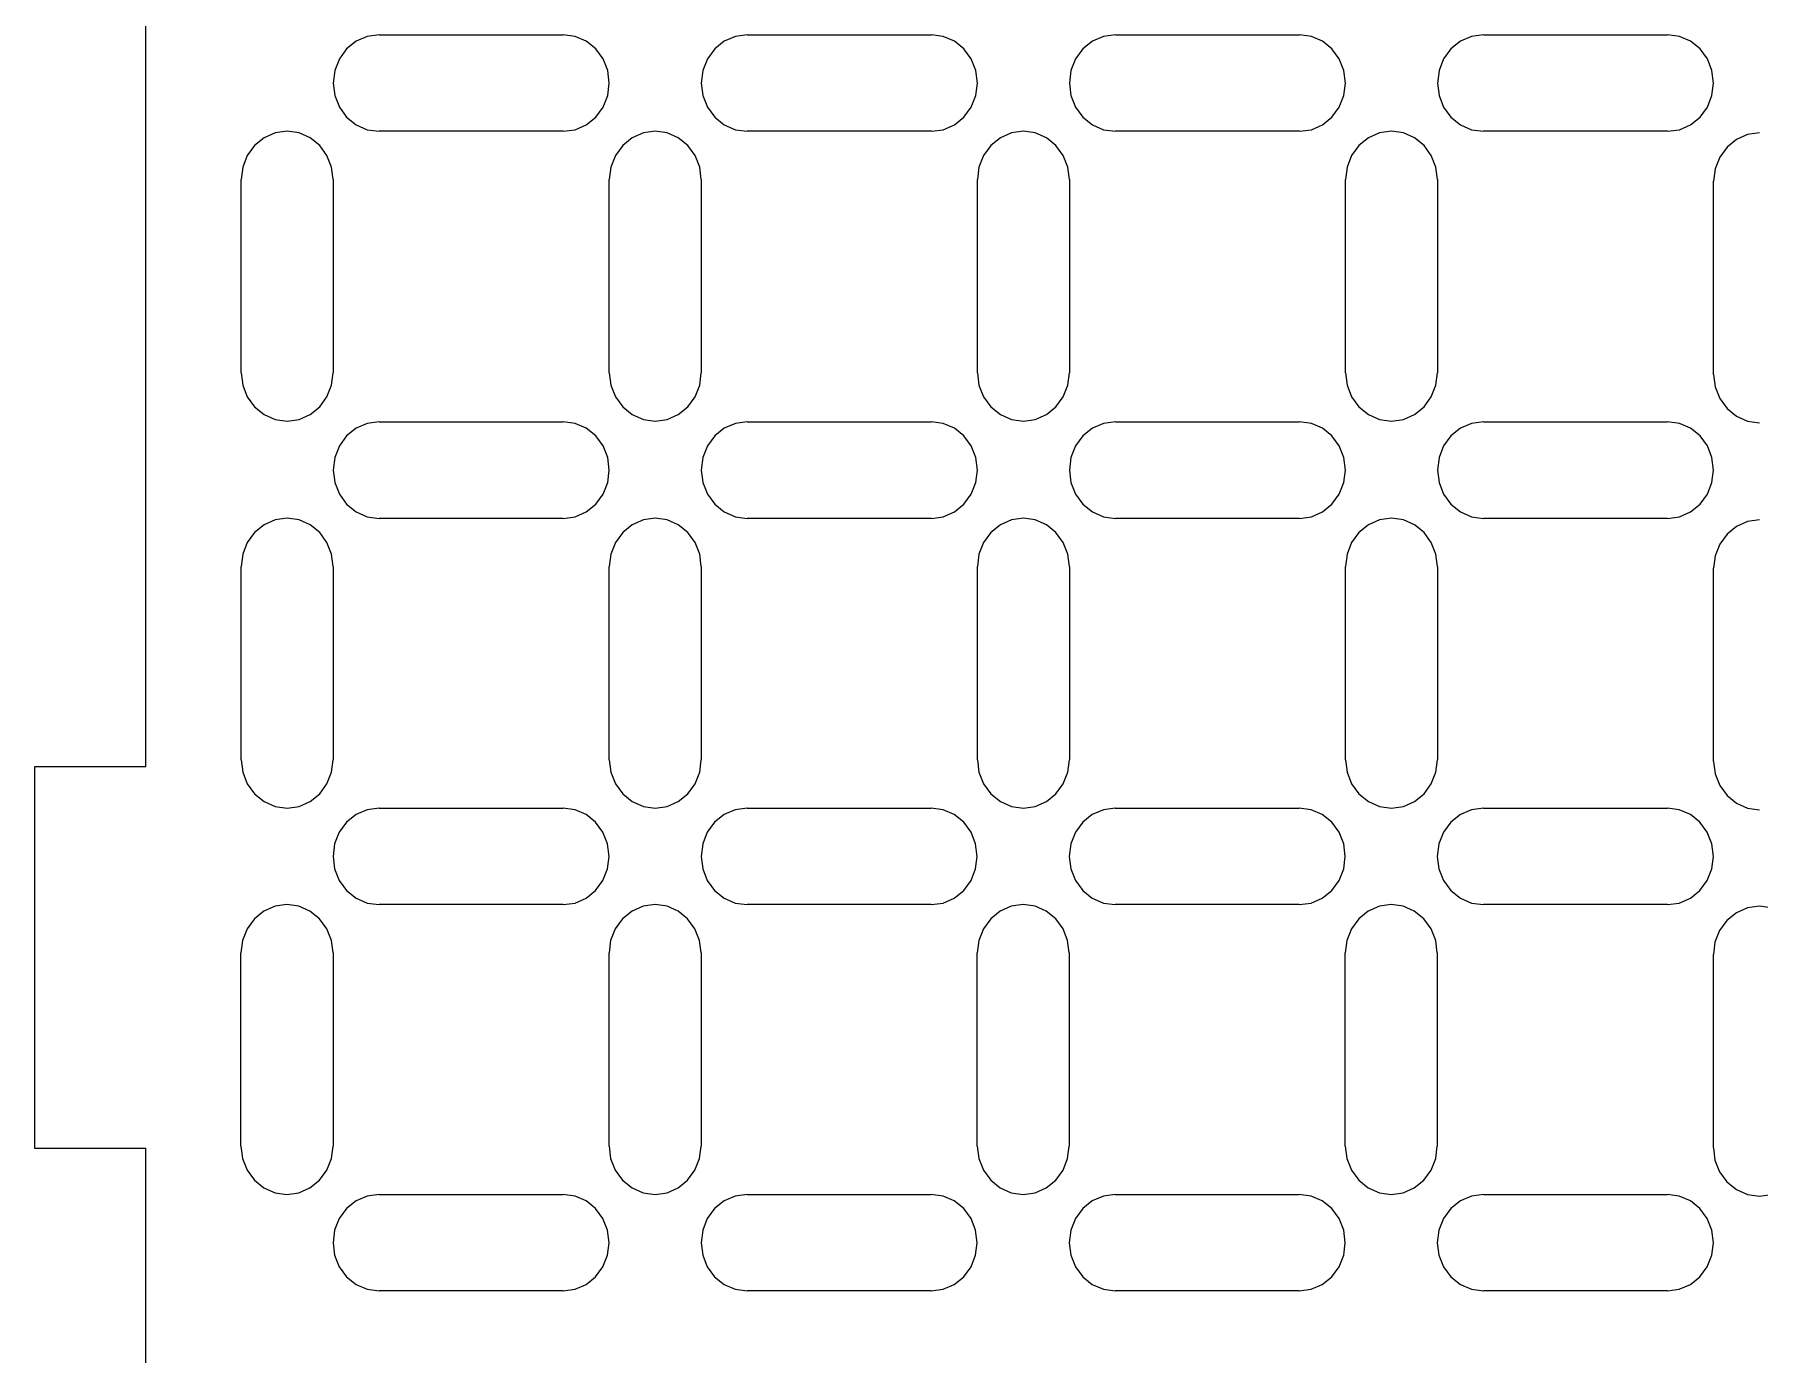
# Model space of a CAD drawing. Extents: x -306 to 306, y -184 to 184.
# Drawn here: x -305.7 to -251.4, y -58.9 to -17.4 of the extents above; entities that cross this region are included whole.
import ezdxf

# ---------------------------------------------------------------- set-up
doc = ezdxf.new("R2010")
doc.units = 0
doc.layers.get('0').update_dxf_attribs({"linetype": 'CONTINUOUS'})

msp = doc.modelspace()

# ---------------------------------------------------------------- linework, layer by layer
for p, q in [((-302.228, -40.439), (-302.228, 22.598)), ((-295.902, -17.839), (-296.132, -18.153)), ((-295.602, -17.597), (-295.902, -17.839)), ((-295.253, -17.445), (-295.602, -17.597)), ((-294.878, -17.393), (-295.253, -17.445)), ((-294.878, -17.393), (-289.084, -17.393)), ((-288.71, -17.445), (-289.084, -17.393)), ((-288.36, -17.597), (-288.71, -17.445)), ((-288.06, -17.839), (-288.36, -17.597)), ((-287.83, -18.153), (-288.06, -17.839)), ((-284.315, -17.839), (-284.545, -18.153)), ((-284.015, -17.597), (-284.315, -17.839)), ((-283.666, -17.445), (-284.015, -17.597)), ((-283.291, -17.393), (-283.666, -17.445)), ((-283.291, -17.393), (-277.497, -17.393)), ((-277.122, -17.445), (-277.497, -17.393)), ((-276.773, -17.597), (-277.122, -17.445)), ((-276.473, -17.839), (-276.773, -17.597)), ((-276.243, -18.153), (-276.473, -17.839)), ((-272.728, -17.839), (-272.958, -18.153)), ((-272.428, -17.597), (-272.728, -17.839)), ((-272.078, -17.445), (-272.428, -17.597)), ((-271.704, -17.393), (-272.078, -17.445)), ((-271.704, -17.393), (-265.91, -17.393)), ((-265.535, -17.445), (-265.91, -17.393)), ((-265.186, -17.597), (-265.535, -17.445)), ((-264.886, -17.839), (-265.186, -17.597)), ((-264.656, -18.153), (-264.886, -17.839)), ((-261.14, -17.839), (-261.371, -18.153)), ((-260.84, -17.597), (-261.14, -17.839)), ((-260.491, -17.445), (-260.84, -17.597)), ((-260.116, -17.393), (-260.491, -17.445)), ((-260.116, -17.393), (-254.323, -17.393)), ((-253.948, -17.445), (-254.323, -17.393)), ((-253.598, -17.597), (-253.948, -17.445)), ((-253.298, -17.839), (-253.598, -17.597)), ((-253.068, -18.153), (-253.298, -17.839)), ((-296.132, -18.153), (-296.277, -18.52)), ((-287.685, -18.52), (-287.83, -18.153)), ((-284.545, -18.153), (-284.69, -18.52)), ((-276.098, -18.52), (-276.243, -18.153)), ((-272.958, -18.153), (-273.103, -18.52)), ((-264.511, -18.52), (-264.656, -18.153)), ((-261.371, -18.153), (-261.515, -18.52)), ((-252.924, -18.52), (-253.068, -18.153)), ((-296.277, -18.52), (-296.327, -18.914)), ((-296.327, -18.914), (-296.277, -19.307)), ((-287.636, -18.914), (-287.685, -18.52)), ((-287.685, -19.307), (-287.636, -18.914)), ((-284.69, -18.52), (-284.739, -18.914)), ((-284.739, -18.914), (-284.69, -19.307)), ((-276.049, -18.914), (-276.098, -18.52)), ((-276.098, -19.307), (-276.049, -18.914)), ((-273.103, -18.52), (-273.152, -18.914)), ((-273.152, -18.914), (-273.103, -19.307)), ((-264.461, -18.914), (-264.511, -18.52)), ((-264.511, -19.307), (-264.461, -18.914)), ((-261.515, -18.52), (-261.565, -18.914)), ((-261.565, -18.914), (-261.515, -19.307)), ((-252.874, -18.914), (-252.924, -18.52)), ((-252.924, -19.307), (-252.874, -18.914)), ((-296.277, -19.307), (-296.132, -19.674)), ((-287.83, -19.674), (-287.685, -19.307)), ((-284.69, -19.307), (-284.545, -19.674)), ((-276.243, -19.674), (-276.098, -19.307)), ((-273.103, -19.307), (-272.958, -19.674)), ((-264.656, -19.674), (-264.511, -19.307)), ((-261.515, -19.307), (-261.371, -19.674)), ((-253.068, -19.674), (-252.924, -19.307)), ((-296.132, -19.674), (-295.902, -19.989)), ((-295.902, -19.989), (-295.602, -20.23)), ((-288.36, -20.23), (-288.06, -19.989)), ((-288.06, -19.989), (-287.83, -19.674)), ((-284.545, -19.674), (-284.315, -19.989)), ((-284.315, -19.989), (-284.015, -20.23)), ((-276.773, -20.23), (-276.473, -19.989)), ((-276.473, -19.989), (-276.243, -19.674)), ((-272.958, -19.674), (-272.728, -19.989)), ((-272.728, -19.989), (-272.428, -20.23)), ((-265.186, -20.23), (-264.886, -19.989)), ((-264.886, -19.989), (-264.656, -19.674)), ((-261.371, -19.674), (-261.14, -19.989)), ((-261.14, -19.989), (-260.84, -20.23)), ((-253.598, -20.23), (-253.298, -19.989)), ((-253.298, -19.989), (-253.068, -19.674)), ((-298.15, -20.485), (-298.499, -20.637)), ((-297.775, -20.433), (-298.15, -20.485)), ((-297.4, -20.485), (-297.775, -20.433)), ((-297.051, -20.637), (-297.4, -20.485)), ((-295.602, -20.23), (-295.253, -20.382)), ((-295.253, -20.382), (-294.878, -20.434)), ((-289.084, -20.434), (-294.878, -20.434)), ((-289.084, -20.434), (-288.71, -20.382)), ((-288.71, -20.382), (-288.36, -20.23)), ((-286.563, -20.485), (-286.912, -20.637)), ((-286.188, -20.433), (-286.563, -20.485)), ((-285.813, -20.485), (-286.188, -20.433)), ((-285.463, -20.637), (-285.813, -20.485)), ((-284.015, -20.23), (-283.666, -20.382)), ((-283.666, -20.382), (-283.291, -20.434)), ((-277.497, -20.434), (-283.291, -20.434)), ((-277.497, -20.434), (-277.122, -20.382)), ((-277.122, -20.382), (-276.773, -20.23)), ((-274.975, -20.485), (-275.325, -20.637)), ((-274.6, -20.433), (-274.975, -20.485)), ((-274.225, -20.485), (-274.6, -20.433)), ((-273.876, -20.637), (-274.225, -20.485)), ((-272.428, -20.23), (-272.078, -20.382)), ((-272.078, -20.382), (-271.704, -20.434)), ((-265.91, -20.434), (-271.704, -20.434)), ((-265.91, -20.434), (-265.535, -20.382)), ((-265.535, -20.382), (-265.186, -20.23)), ((-263.388, -20.485), (-263.737, -20.637)), ((-263.013, -20.433), (-263.388, -20.485)), ((-262.638, -20.485), (-263.013, -20.433)), ((-262.289, -20.637), (-262.638, -20.485)), ((-260.84, -20.23), (-260.491, -20.382)), ((-260.491, -20.382), (-260.116, -20.434)), ((-254.323, -20.434), (-260.116, -20.434)), ((-254.323, -20.434), (-253.948, -20.382)), ((-253.948, -20.382), (-253.598, -20.23)), ((-251.801, -20.537), (-252.15, -20.689)), ((-251.426, -20.485), (-251.801, -20.537)), ((-298.799, -20.878), (-299.029, -21.193)), ((-298.499, -20.637), (-298.799, -20.878)), ((-296.751, -20.878), (-297.051, -20.637)), ((-296.521, -21.193), (-296.751, -20.878)), ((-287.212, -20.878), (-287.442, -21.193)), ((-286.912, -20.637), (-287.212, -20.878)), ((-285.163, -20.878), (-285.463, -20.637)), ((-284.933, -21.193), (-285.163, -20.878)), ((-275.625, -20.878), (-275.855, -21.193)), ((-275.325, -20.637), (-275.625, -20.878)), ((-273.576, -20.878), (-273.876, -20.637)), ((-273.346, -21.193), (-273.576, -20.878)), ((-264.037, -20.878), (-264.267, -21.193)), ((-263.737, -20.637), (-264.037, -20.878)), ((-261.989, -20.878), (-262.289, -20.637)), ((-261.759, -21.193), (-261.989, -20.878)), ((-252.45, -20.93), (-252.68, -21.245)), ((-252.15, -20.689), (-252.45, -20.93)), ((-299.174, -21.56), (-299.223, -21.953)), ((-299.029, -21.193), (-299.174, -21.56)), ((-296.376, -21.56), (-296.521, -21.193)), ((-296.327, -21.953), (-296.376, -21.56)), ((-287.587, -21.56), (-287.636, -21.953)), ((-287.442, -21.193), (-287.587, -21.56)), ((-284.789, -21.56), (-284.933, -21.193)), ((-284.739, -21.953), (-284.789, -21.56)), ((-275.999, -21.56), (-276.049, -21.953)), ((-275.855, -21.193), (-275.999, -21.56)), ((-273.201, -21.56), (-273.346, -21.193)), ((-273.152, -21.953), (-273.201, -21.56)), ((-264.412, -21.56), (-264.461, -21.953)), ((-264.267, -21.193), (-264.412, -21.56)), ((-261.614, -21.56), (-261.759, -21.193)), ((-261.565, -21.953), (-261.614, -21.56)), ((-252.825, -21.612), (-252.874, -22.005)), ((-252.68, -21.245), (-252.825, -21.612)), ((-299.223, -28.034), (-299.223, -21.953)), ((-296.327, -21.953), (-296.327, -28.034)), ((-287.636, -28.034), (-287.636, -21.953)), ((-284.739, -21.953), (-284.739, -28.034)), ((-276.049, -28.034), (-276.049, -21.953)), ((-273.152, -21.953), (-273.152, -28.034)), ((-264.461, -28.034), (-264.461, -21.953)), ((-261.565, -21.953), (-261.565, -28.034)), ((-252.874, -28.086), (-252.874, -22.005)), ((-299.223, -28.034), (-299.174, -28.428)), ((-296.376, -28.428), (-296.327, -28.034)), ((-287.636, -28.034), (-287.587, -28.428)), ((-284.789, -28.428), (-284.739, -28.034)), ((-276.049, -28.034), (-275.999, -28.428)), ((-273.201, -28.428), (-273.152, -28.034)), ((-264.461, -28.034), (-264.412, -28.428)), ((-261.614, -28.428), (-261.565, -28.034)), ((-252.874, -28.086), (-252.825, -28.48)), ((-299.174, -28.428), (-299.029, -28.794)), ((-296.521, -28.794), (-296.376, -28.428)), ((-287.587, -28.428), (-287.442, -28.794)), ((-284.933, -28.794), (-284.789, -28.428)), ((-275.999, -28.428), (-275.855, -28.794)), ((-273.346, -28.794), (-273.201, -28.428)), ((-264.412, -28.428), (-264.267, -28.794)), ((-261.759, -28.794), (-261.614, -28.428)), ((-252.825, -28.48), (-252.68, -28.846)), ((-299.029, -28.794), (-298.799, -29.109)), ((-298.799, -29.109), (-298.499, -29.351)), ((-297.051, -29.351), (-296.751, -29.109)), ((-296.751, -29.109), (-296.521, -28.794)), ((-287.442, -28.794), (-287.212, -29.109)), ((-287.212, -29.109), (-286.912, -29.351)), ((-285.463, -29.351), (-285.163, -29.109)), ((-285.163, -29.109), (-284.933, -28.794)), ((-275.855, -28.794), (-275.625, -29.109)), ((-275.625, -29.109), (-275.325, -29.351)), ((-273.876, -29.351), (-273.576, -29.109)), ((-273.576, -29.109), (-273.346, -28.794)), ((-264.267, -28.794), (-264.037, -29.109)), ((-264.037, -29.109), (-263.737, -29.351)), ((-262.289, -29.351), (-261.989, -29.109)), ((-261.989, -29.109), (-261.759, -28.794)), ((-252.68, -28.846), (-252.45, -29.161)), ((-252.45, -29.161), (-252.15, -29.403)), ((-298.499, -29.351), (-298.15, -29.503)), ((-298.15, -29.503), (-297.775, -29.555)), ((-297.775, -29.555), (-297.4, -29.503)), ((-297.4, -29.503), (-297.051, -29.351)), ((-295.602, -29.78), (-295.902, -30.021)), ((-295.253, -29.628), (-295.602, -29.78)), ((-294.878, -29.576), (-295.253, -29.628)), ((-294.878, -29.576), (-289.084, -29.576)), ((-288.71, -29.628), (-289.084, -29.576)), ((-288.36, -29.78), (-288.71, -29.628)), ((-288.06, -30.021), (-288.36, -29.78)), ((-286.912, -29.351), (-286.563, -29.503)), ((-286.563, -29.503), (-286.188, -29.555)), ((-286.188, -29.555), (-285.813, -29.503)), ((-285.813, -29.503), (-285.463, -29.351)), ((-284.015, -29.78), (-284.315, -30.021)), ((-283.666, -29.628), (-284.015, -29.78)), ((-283.291, -29.576), (-283.666, -29.628)), ((-283.291, -29.576), (-277.497, -29.576)), ((-277.122, -29.628), (-277.497, -29.576)), ((-276.773, -29.78), (-277.122, -29.628)), ((-276.473, -30.021), (-276.773, -29.78)), ((-275.325, -29.351), (-274.975, -29.503)), ((-274.975, -29.503), (-274.6, -29.555)), ((-274.6, -29.555), (-274.225, -29.503)), ((-274.225, -29.503), (-273.876, -29.351)), ((-272.428, -29.78), (-272.728, -30.021)), ((-272.078, -29.628), (-272.428, -29.78)), ((-271.704, -29.576), (-272.078, -29.628)), ((-271.704, -29.576), (-265.91, -29.576)), ((-265.535, -29.628), (-265.91, -29.576)), ((-265.186, -29.78), (-265.535, -29.628)), ((-264.886, -30.021), (-265.186, -29.78)), ((-263.737, -29.351), (-263.388, -29.503)), ((-263.388, -29.503), (-263.013, -29.555)), ((-263.013, -29.555), (-262.638, -29.503)), ((-262.638, -29.503), (-262.289, -29.351)), ((-260.84, -29.78), (-261.14, -30.021)), ((-260.491, -29.628), (-260.84, -29.78)), ((-260.116, -29.576), (-260.491, -29.628)), ((-260.116, -29.576), (-254.323, -29.576)), ((-253.948, -29.628), (-254.323, -29.576)), ((-253.598, -29.78), (-253.948, -29.628)), ((-253.298, -30.021), (-253.598, -29.78)), ((-252.15, -29.403), (-251.801, -29.555)), ((-251.801, -29.555), (-251.426, -29.606)), ((-296.132, -30.336), (-296.277, -30.703)), ((-295.902, -30.021), (-296.132, -30.336)), ((-287.83, -30.336), (-288.06, -30.021)), ((-287.685, -30.703), (-287.83, -30.336)), ((-284.545, -30.336), (-284.69, -30.703)), ((-284.315, -30.021), (-284.545, -30.336)), ((-276.243, -30.336), (-276.473, -30.021)), ((-276.098, -30.703), (-276.243, -30.336)), ((-272.958, -30.336), (-273.103, -30.703)), ((-272.728, -30.021), (-272.958, -30.336)), ((-264.656, -30.336), (-264.886, -30.021)), ((-264.511, -30.703), (-264.656, -30.336)), ((-261.371, -30.336), (-261.515, -30.703)), ((-261.14, -30.021), (-261.371, -30.336)), ((-253.068, -30.336), (-253.298, -30.021)), ((-252.924, -30.703), (-253.068, -30.336)), ((-296.277, -30.703), (-296.327, -31.096)), ((-287.636, -31.096), (-287.685, -30.703)), ((-284.69, -30.703), (-284.739, -31.096)), ((-276.049, -31.096), (-276.098, -30.703)), ((-273.103, -30.703), (-273.152, -31.096)), ((-264.461, -31.096), (-264.511, -30.703)), ((-261.515, -30.703), (-261.565, -31.096)), ((-252.874, -31.096), (-252.924, -30.703)), ((-296.327, -31.096), (-296.277, -31.49)), ((-296.277, -31.49), (-296.132, -31.857)), ((-287.83, -31.857), (-287.685, -31.49)), ((-287.685, -31.49), (-287.636, -31.096)), ((-284.739, -31.096), (-284.69, -31.49)), ((-284.69, -31.49), (-284.545, -31.857)), ((-276.243, -31.857), (-276.098, -31.49)), ((-276.098, -31.49), (-276.049, -31.096)), ((-273.152, -31.096), (-273.103, -31.49)), ((-273.103, -31.49), (-272.958, -31.857)), ((-264.656, -31.857), (-264.511, -31.49)), ((-264.511, -31.49), (-264.461, -31.096)), ((-261.565, -31.096), (-261.515, -31.49)), ((-261.515, -31.49), (-261.371, -31.857)), ((-253.068, -31.857), (-252.924, -31.49)), ((-252.924, -31.49), (-252.874, -31.096)), ((-296.132, -31.857), (-295.902, -32.171)), ((-288.06, -32.171), (-287.83, -31.857)), ((-284.545, -31.857), (-284.315, -32.171)), ((-276.473, -32.171), (-276.243, -31.857)), ((-272.958, -31.857), (-272.728, -32.171)), ((-264.886, -32.171), (-264.656, -31.857)), ((-261.371, -31.857), (-261.14, -32.171)), ((-253.298, -32.171), (-253.068, -31.857)), ((-295.902, -32.171), (-295.602, -32.413)), ((-295.602, -32.413), (-295.253, -32.565)), ((-295.253, -32.565), (-294.878, -32.617)), ((-289.084, -32.617), (-288.71, -32.565)), ((-288.71, -32.565), (-288.36, -32.413)), ((-288.36, -32.413), (-288.06, -32.171)), ((-284.315, -32.171), (-284.015, -32.413)), ((-284.015, -32.413), (-283.666, -32.565)), ((-283.666, -32.565), (-283.291, -32.617)), ((-277.497, -32.617), (-277.122, -32.565)), ((-277.122, -32.565), (-276.773, -32.413)), ((-276.773, -32.413), (-276.473, -32.171)), ((-272.728, -32.171), (-272.428, -32.413)), ((-272.428, -32.413), (-272.078, -32.565)), ((-272.078, -32.565), (-271.704, -32.617)), ((-265.91, -32.617), (-265.535, -32.565)), ((-265.535, -32.565), (-265.186, -32.413)), ((-265.186, -32.413), (-264.886, -32.171)), ((-261.14, -32.171), (-260.84, -32.413)), ((-260.84, -32.413), (-260.491, -32.565)), ((-260.491, -32.565), (-260.116, -32.617)), ((-254.323, -32.617), (-253.948, -32.565)), ((-253.948, -32.565), (-253.598, -32.413)), ((-253.598, -32.413), (-253.298, -32.171)), ((-298.799, -33.061), (-299.029, -33.376)), ((-298.499, -32.82), (-298.799, -33.061)), ((-298.15, -32.668), (-298.499, -32.82)), ((-297.775, -32.616), (-298.15, -32.668)), ((-297.4, -32.668), (-297.775, -32.616)), ((-297.051, -32.82), (-297.4, -32.668)), ((-296.751, -33.061), (-297.051, -32.82)), ((-296.521, -33.376), (-296.751, -33.061)), ((-289.084, -32.617), (-294.878, -32.617)), ((-287.212, -33.061), (-287.442, -33.376)), ((-286.912, -32.82), (-287.212, -33.061)), ((-286.563, -32.668), (-286.912, -32.82)), ((-286.188, -32.616), (-286.563, -32.668)), ((-285.813, -32.668), (-286.188, -32.616)), ((-285.463, -32.82), (-285.813, -32.668)), ((-285.163, -33.061), (-285.463, -32.82)), ((-284.933, -33.376), (-285.163, -33.061)), ((-277.497, -32.617), (-283.291, -32.617)), ((-275.625, -33.061), (-275.855, -33.376)), ((-275.325, -32.82), (-275.625, -33.061)), ((-274.975, -32.668), (-275.325, -32.82)), ((-274.6, -32.616), (-274.975, -32.668)), ((-274.225, -32.668), (-274.6, -32.616)), ((-273.876, -32.82), (-274.225, -32.668)), ((-273.576, -33.061), (-273.876, -32.82)), ((-273.346, -33.376), (-273.576, -33.061)), ((-265.91, -32.617), (-271.704, -32.617)), ((-264.037, -33.061), (-264.267, -33.376)), ((-263.737, -32.82), (-264.037, -33.061)), ((-263.388, -32.668), (-263.737, -32.82)), ((-263.013, -32.616), (-263.388, -32.668)), ((-262.638, -32.668), (-263.013, -32.616)), ((-262.289, -32.82), (-262.638, -32.668)), ((-261.989, -33.061), (-262.289, -32.82)), ((-261.759, -33.376), (-261.989, -33.061)), ((-254.323, -32.617), (-260.116, -32.617)), ((-252.45, -33.113), (-252.68, -33.428)), ((-252.15, -32.871), (-252.45, -33.113)), ((-251.801, -32.72), (-252.15, -32.871)), ((-251.426, -32.668), (-251.801, -32.72)), ((-299.029, -33.376), (-299.174, -33.743)), ((-296.376, -33.743), (-296.521, -33.376)), ((-287.442, -33.376), (-287.587, -33.743)), ((-284.789, -33.743), (-284.933, -33.376)), ((-275.855, -33.376), (-275.999, -33.743)), ((-273.201, -33.743), (-273.346, -33.376)), ((-264.267, -33.376), (-264.412, -33.743)), ((-261.614, -33.743), (-261.759, -33.376)), ((-252.68, -33.428), (-252.825, -33.795)), ((-299.174, -33.743), (-299.223, -34.136)), ((-299.223, -40.217), (-299.223, -34.136)), ((-296.327, -34.136), (-296.376, -33.743)), ((-296.327, -34.136), (-296.327, -40.217)), ((-287.587, -33.743), (-287.636, -34.136)), ((-287.636, -40.217), (-287.636, -34.136)), ((-284.739, -34.136), (-284.789, -33.743)), ((-284.739, -34.136), (-284.739, -40.217)), ((-275.999, -33.743), (-276.049, -34.136)), ((-276.049, -40.217), (-276.049, -34.136)), ((-273.152, -34.136), (-273.201, -33.743)), ((-273.152, -34.136), (-273.152, -40.217)), ((-264.412, -33.743), (-264.461, -34.136)), ((-264.461, -40.217), (-264.461, -34.136)), ((-261.565, -34.136), (-261.614, -33.743)), ((-261.565, -34.136), (-261.565, -40.217)), ((-252.825, -33.795), (-252.874, -34.188)), ((-252.874, -40.269), (-252.874, -34.188)), ((-302.228, -40.439), (-305.728, -40.439)), ((-305.728, -40.439), (-305.728, -52.439)), ((-299.223, -40.217), (-299.174, -40.611)), ((-299.174, -40.611), (-299.029, -40.977)), ((-296.521, -40.977), (-296.376, -40.611)), ((-296.376, -40.611), (-296.327, -40.217)), ((-287.636, -40.217), (-287.587, -40.611)), ((-287.587, -40.611), (-287.442, -40.977)), ((-284.933, -40.977), (-284.789, -40.611)), ((-284.789, -40.611), (-284.739, -40.217)), ((-276.049, -40.217), (-275.999, -40.611)), ((-275.999, -40.611), (-275.855, -40.977)), ((-273.346, -40.977), (-273.201, -40.611)), ((-273.201, -40.611), (-273.152, -40.217)), ((-264.461, -40.217), (-264.412, -40.611)), ((-264.412, -40.611), (-264.267, -40.977)), ((-261.759, -40.977), (-261.614, -40.611)), ((-261.614, -40.611), (-261.565, -40.217)), ((-252.874, -40.269), (-252.825, -40.662)), ((-252.825, -40.662), (-252.68, -41.029)), ((-299.029, -40.977), (-298.799, -41.292)), ((-296.751, -41.292), (-296.521, -40.977)), ((-287.442, -40.977), (-287.212, -41.292)), ((-285.163, -41.292), (-284.933, -40.977)), ((-275.855, -40.977), (-275.625, -41.292)), ((-273.576, -41.292), (-273.346, -40.977)), ((-264.267, -40.977), (-264.037, -41.292)), ((-261.989, -41.292), (-261.759, -40.977)), ((-252.68, -41.029), (-252.45, -41.344)), ((-298.799, -41.292), (-298.499, -41.534)), ((-298.499, -41.534), (-298.15, -41.686)), ((-298.15, -41.686), (-297.775, -41.737)), ((-297.775, -41.737), (-297.4, -41.686)), ((-297.4, -41.686), (-297.051, -41.534)), ((-297.051, -41.534), (-296.751, -41.292)), ((-295.258, -41.789), (-295.607, -41.941)), ((-294.883, -41.737), (-295.258, -41.789)), ((-294.883, -41.737), (-289.089, -41.737)), ((-288.714, -41.789), (-289.089, -41.737)), ((-288.365, -41.941), (-288.714, -41.789)), ((-287.212, -41.292), (-286.912, -41.534)), ((-286.912, -41.534), (-286.563, -41.686)), ((-286.563, -41.686), (-286.188, -41.737)), ((-286.188, -41.737), (-285.813, -41.686)), ((-285.813, -41.686), (-285.463, -41.534)), ((-285.463, -41.534), (-285.163, -41.292)), ((-283.671, -41.789), (-284.02, -41.941)), ((-283.296, -41.737), (-283.671, -41.789)), ((-283.296, -41.737), (-277.502, -41.737)), ((-277.127, -41.789), (-277.502, -41.737)), ((-276.778, -41.941), (-277.127, -41.789)), ((-275.625, -41.292), (-275.325, -41.534)), ((-275.325, -41.534), (-274.975, -41.686)), ((-274.975, -41.686), (-274.6, -41.737)), ((-274.6, -41.737), (-274.225, -41.686)), ((-274.225, -41.686), (-273.876, -41.534)), ((-273.876, -41.534), (-273.576, -41.292)), ((-272.083, -41.789), (-272.433, -41.941)), ((-271.708, -41.737), (-272.083, -41.789)), ((-271.708, -41.737), (-265.915, -41.737)), ((-265.54, -41.789), (-265.915, -41.737)), ((-265.191, -41.941), (-265.54, -41.789)), ((-264.037, -41.292), (-263.737, -41.534)), ((-263.737, -41.534), (-263.388, -41.686)), ((-263.388, -41.686), (-263.013, -41.737)), ((-263.013, -41.737), (-262.638, -41.686)), ((-262.638, -41.686), (-262.289, -41.534)), ((-262.289, -41.534), (-261.989, -41.292)), ((-260.496, -41.789), (-260.845, -41.941)), ((-260.121, -41.737), (-260.496, -41.789)), ((-260.121, -41.737), (-254.327, -41.737)), ((-253.953, -41.789), (-254.327, -41.737)), ((-253.603, -41.941), (-253.953, -41.789)), ((-252.45, -41.344), (-252.15, -41.585)), ((-252.15, -41.585), (-251.801, -41.737)), ((-251.801, -41.737), (-251.426, -41.789)), ((-295.907, -42.183), (-296.137, -42.497)), ((-295.607, -41.941), (-295.907, -42.183)), ((-288.065, -42.183), (-288.365, -41.941)), ((-287.835, -42.497), (-288.065, -42.183)), ((-284.32, -42.183), (-284.55, -42.497)), ((-284.02, -41.941), (-284.32, -42.183)), ((-276.478, -42.183), (-276.778, -41.941)), ((-276.248, -42.497), (-276.478, -42.183)), ((-272.733, -42.183), (-272.963, -42.497)), ((-272.433, -41.941), (-272.733, -42.183)), ((-264.891, -42.183), (-265.191, -41.941)), ((-264.66, -42.497), (-264.891, -42.183)), ((-261.145, -42.183), (-261.376, -42.497)), ((-260.845, -41.941), (-261.145, -42.183)), ((-253.303, -42.183), (-253.603, -41.941)), ((-253.073, -42.497), (-253.303, -42.183)), ((-296.282, -42.864), (-296.331, -43.258)), ((-296.137, -42.497), (-296.282, -42.864)), ((-287.69, -42.864), (-287.835, -42.497)), ((-287.641, -43.258), (-287.69, -42.864)), ((-284.695, -42.864), (-284.744, -43.258)), ((-284.55, -42.497), (-284.695, -42.864)), ((-276.103, -42.864), (-276.248, -42.497)), ((-276.054, -43.258), (-276.103, -42.864)), ((-273.107, -42.864), (-273.157, -43.258)), ((-272.963, -42.497), (-273.107, -42.864)), ((-264.516, -42.864), (-264.66, -42.497)), ((-264.466, -43.258), (-264.516, -42.864)), ((-261.52, -42.864), (-261.57, -43.258)), ((-261.376, -42.497), (-261.52, -42.864)), ((-252.928, -42.864), (-253.073, -42.497)), ((-252.879, -43.258), (-252.928, -42.864)), ((-296.331, -43.258), (-296.282, -43.651)), ((-287.69, -43.651), (-287.641, -43.258)), ((-284.744, -43.258), (-284.695, -43.651)), ((-276.103, -43.651), (-276.054, -43.258)), ((-273.157, -43.258), (-273.107, -43.651)), ((-264.516, -43.651), (-264.466, -43.258)), ((-261.57, -43.258), (-261.52, -43.651)), ((-252.928, -43.651), (-252.879, -43.258)), ((-296.282, -43.651), (-296.137, -44.018)), ((-287.835, -44.018), (-287.69, -43.651)), ((-284.695, -43.651), (-284.55, -44.018)), ((-276.248, -44.018), (-276.103, -43.651)), ((-273.107, -43.651), (-272.963, -44.018)), ((-264.66, -44.018), (-264.516, -43.651)), ((-261.52, -43.651), (-261.376, -44.018)), ((-253.073, -44.018), (-252.928, -43.651)), ((-296.137, -44.018), (-295.907, -44.333)), ((-295.907, -44.333), (-295.607, -44.574)), ((-288.365, -44.574), (-288.065, -44.333)), ((-288.065, -44.333), (-287.835, -44.018)), ((-284.55, -44.018), (-284.32, -44.333)), ((-284.32, -44.333), (-284.02, -44.574)), ((-276.778, -44.574), (-276.478, -44.333)), ((-276.478, -44.333), (-276.248, -44.018)), ((-272.963, -44.018), (-272.733, -44.333)), ((-272.733, -44.333), (-272.433, -44.574)), ((-265.191, -44.574), (-264.891, -44.333)), ((-264.891, -44.333), (-264.66, -44.018)), ((-261.376, -44.018), (-261.145, -44.333)), ((-261.145, -44.333), (-260.845, -44.574)), ((-253.603, -44.574), (-253.303, -44.333)), ((-253.303, -44.333), (-253.073, -44.018)), ((-298.504, -44.981), (-298.804, -45.222)), ((-298.155, -44.829), (-298.504, -44.981)), ((-297.78, -44.777), (-298.155, -44.829)), ((-297.405, -44.829), (-297.78, -44.777)), ((-297.056, -44.981), (-297.405, -44.829)), ((-296.756, -45.222), (-297.056, -44.981)), ((-295.607, -44.574), (-295.258, -44.726)), ((-295.258, -44.726), (-294.883, -44.778)), ((-289.089, -44.778), (-294.883, -44.778)), ((-289.089, -44.778), (-288.714, -44.726)), ((-288.714, -44.726), (-288.365, -44.574)), ((-286.917, -44.981), (-287.217, -45.222)), ((-286.567, -44.829), (-286.917, -44.981)), ((-286.193, -44.777), (-286.567, -44.829)), ((-285.818, -44.829), (-286.193, -44.777)), ((-285.468, -44.981), (-285.818, -44.829)), ((-285.168, -45.222), (-285.468, -44.981)), ((-284.02, -44.574), (-283.671, -44.726)), ((-283.671, -44.726), (-283.296, -44.778)), ((-277.502, -44.778), (-283.296, -44.778)), ((-277.502, -44.778), (-277.127, -44.726)), ((-277.127, -44.726), (-276.778, -44.574)), ((-275.329, -44.981), (-275.629, -45.222)), ((-274.98, -44.829), (-275.329, -44.981)), ((-274.605, -44.777), (-274.98, -44.829)), ((-274.23, -44.829), (-274.605, -44.777)), ((-273.881, -44.981), (-274.23, -44.829)), ((-273.581, -45.222), (-273.881, -44.981)), ((-272.433, -44.574), (-272.083, -44.726)), ((-272.083, -44.726), (-271.708, -44.778)), ((-265.915, -44.778), (-271.708, -44.778)), ((-265.915, -44.778), (-265.54, -44.726)), ((-265.54, -44.726), (-265.191, -44.574)), ((-263.742, -44.981), (-264.042, -45.222)), ((-263.393, -44.829), (-263.742, -44.981)), ((-263.018, -44.777), (-263.393, -44.829)), ((-262.643, -44.829), (-263.018, -44.777)), ((-262.294, -44.981), (-262.643, -44.829)), ((-261.994, -45.222), (-262.294, -44.981)), ((-260.845, -44.574), (-260.496, -44.726)), ((-260.496, -44.726), (-260.121, -44.778)), ((-254.327, -44.778), (-260.121, -44.778)), ((-254.327, -44.778), (-253.953, -44.726)), ((-253.953, -44.726), (-253.603, -44.574)), ((-252.155, -45.033), (-252.455, -45.274)), ((-251.806, -44.881), (-252.155, -45.033)), ((-251.431, -44.829), (-251.806, -44.881)), ((-251.056, -44.881), (-251.431, -44.829)), ((-299.034, -45.537), (-299.179, -45.904)), ((-298.804, -45.222), (-299.034, -45.537)), ((-296.525, -45.537), (-296.756, -45.222)), ((-296.381, -45.904), (-296.525, -45.537)), ((-287.447, -45.537), (-287.592, -45.904)), ((-287.217, -45.222), (-287.447, -45.537)), ((-284.938, -45.537), (-285.168, -45.222)), ((-284.793, -45.904), (-284.938, -45.537)), ((-275.86, -45.537), (-276.004, -45.904)), ((-275.629, -45.222), (-275.86, -45.537)), ((-273.351, -45.537), (-273.581, -45.222)), ((-273.206, -45.904), (-273.351, -45.537)), ((-264.272, -45.537), (-264.417, -45.904)), ((-264.042, -45.222), (-264.272, -45.537)), ((-261.764, -45.537), (-261.994, -45.222)), ((-261.619, -45.904), (-261.764, -45.537)), ((-252.685, -45.589), (-252.83, -45.956)), ((-252.455, -45.274), (-252.685, -45.589)), ((-299.179, -45.904), (-299.228, -46.297)), ((-296.331, -46.297), (-296.381, -45.904)), ((-287.592, -45.904), (-287.641, -46.297)), ((-284.744, -46.297), (-284.793, -45.904)), ((-276.004, -45.904), (-276.054, -46.297)), ((-273.157, -46.297), (-273.206, -45.904)), ((-264.417, -45.904), (-264.466, -46.297)), ((-261.57, -46.297), (-261.619, -45.904)), ((-252.83, -45.956), (-252.879, -46.349)), ((-299.228, -52.378), (-299.228, -46.297)), ((-296.331, -46.297), (-296.331, -52.378)), ((-287.641, -52.378), (-287.641, -46.297)), ((-284.744, -46.297), (-284.744, -52.378)), ((-276.054, -52.378), (-276.054, -46.297)), ((-273.157, -46.297), (-273.157, -52.378)), ((-264.466, -52.378), (-264.466, -46.297)), ((-261.57, -46.297), (-261.57, -52.378)), ((-252.879, -52.43), (-252.879, -46.349)), ((-305.728, -52.439), (-302.228, -52.439)), ((-302.228, -63.939), (-302.228, -52.439)), ((-299.228, -52.378), (-299.179, -52.772)), ((-296.381, -52.772), (-296.331, -52.378)), ((-287.641, -52.378), (-287.592, -52.772)), ((-284.793, -52.772), (-284.744, -52.378)), ((-276.054, -52.378), (-276.004, -52.772)), ((-273.206, -52.772), (-273.157, -52.378)), ((-264.466, -52.378), (-264.417, -52.772)), ((-261.619, -52.772), (-261.57, -52.378)), ((-252.879, -52.43), (-252.83, -52.824)), ((-299.179, -52.772), (-299.034, -53.138)), ((-299.034, -53.138), (-298.804, -53.453)), ((-296.756, -53.453), (-296.525, -53.138)), ((-296.525, -53.138), (-296.381, -52.772)), ((-287.592, -52.772), (-287.447, -53.138)), ((-287.447, -53.138), (-287.217, -53.453)), ((-285.168, -53.453), (-284.938, -53.138)), ((-284.938, -53.138), (-284.793, -52.772)), ((-276.004, -52.772), (-275.86, -53.138)), ((-275.86, -53.138), (-275.629, -53.453)), ((-273.581, -53.453), (-273.351, -53.138)), ((-273.351, -53.138), (-273.206, -52.772)), ((-264.417, -52.772), (-264.272, -53.138)), ((-264.272, -53.138), (-264.042, -53.453)), ((-261.994, -53.453), (-261.764, -53.138)), ((-261.764, -53.138), (-261.619, -52.772)), ((-252.83, -52.824), (-252.685, -53.19)), ((-252.685, -53.19), (-252.455, -53.505)), ((-298.804, -53.453), (-298.504, -53.695)), ((-298.504, -53.695), (-298.155, -53.847)), ((-297.405, -53.847), (-297.056, -53.695)), ((-297.056, -53.695), (-296.756, -53.453)), ((-287.217, -53.453), (-286.917, -53.695)), ((-286.917, -53.695), (-286.567, -53.847)), ((-285.818, -53.847), (-285.468, -53.695)), ((-285.468, -53.695), (-285.168, -53.453)), ((-275.629, -53.453), (-275.329, -53.695)), ((-275.329, -53.695), (-274.98, -53.847)), ((-274.23, -53.847), (-273.881, -53.695)), ((-273.881, -53.695), (-273.581, -53.453)), ((-264.042, -53.453), (-263.742, -53.695)), ((-263.742, -53.695), (-263.393, -53.847)), ((-262.643, -53.847), (-262.294, -53.695)), ((-262.294, -53.695), (-261.994, -53.453)), ((-252.455, -53.505), (-252.155, -53.747)), ((-252.155, -53.747), (-251.806, -53.899)), ((-298.155, -53.847), (-297.78, -53.899)), ((-297.78, -53.899), (-297.405, -53.847)), ((-295.607, -54.102), (-295.907, -54.344)), ((-295.258, -53.95), (-295.607, -54.102)), ((-294.883, -53.899), (-295.258, -53.95)), ((-294.883, -53.899), (-289.089, -53.899)), ((-288.714, -53.95), (-289.089, -53.899)), ((-288.365, -54.102), (-288.714, -53.95)), ((-288.065, -54.344), (-288.365, -54.102)), ((-286.567, -53.847), (-286.193, -53.899)), ((-286.193, -53.899), (-285.818, -53.847)), ((-284.02, -54.102), (-284.32, -54.344)), ((-283.671, -53.95), (-284.02, -54.102)), ((-283.296, -53.899), (-283.671, -53.95)), ((-283.296, -53.899), (-277.502, -53.899)), ((-277.127, -53.95), (-277.502, -53.899)), ((-276.778, -54.102), (-277.127, -53.95)), ((-276.478, -54.344), (-276.778, -54.102)), ((-274.98, -53.847), (-274.605, -53.899)), ((-274.605, -53.899), (-274.23, -53.847)), ((-272.433, -54.102), (-272.733, -54.344)), ((-272.083, -53.95), (-272.433, -54.102)), ((-271.708, -53.899), (-272.083, -53.95)), ((-271.708, -53.899), (-265.915, -53.899)), ((-265.54, -53.95), (-265.915, -53.899)), ((-265.191, -54.102), (-265.54, -53.95)), ((-264.891, -54.344), (-265.191, -54.102)), ((-263.393, -53.847), (-263.018, -53.899)), ((-263.018, -53.899), (-262.643, -53.847)), ((-260.845, -54.102), (-261.145, -54.344)), ((-260.496, -53.95), (-260.845, -54.102)), ((-260.121, -53.899), (-260.496, -53.95)), ((-260.121, -53.899), (-254.327, -53.899)), ((-253.953, -53.95), (-254.327, -53.899)), ((-253.603, -54.102), (-253.953, -53.95)), ((-253.303, -54.344), (-253.603, -54.102)), ((-251.806, -53.899), (-251.431, -53.95)), ((-251.431, -53.95), (-251.056, -53.899)), ((-296.137, -54.659), (-296.282, -55.025)), ((-295.907, -54.344), (-296.137, -54.659)), ((-287.835, -54.659), (-288.065, -54.344)), ((-287.69, -55.025), (-287.835, -54.659)), ((-284.55, -54.659), (-284.695, -55.025)), ((-284.32, -54.344), (-284.55, -54.659)), ((-276.248, -54.659), (-276.478, -54.344)), ((-276.103, -55.025), (-276.248, -54.659)), ((-272.963, -54.659), (-273.107, -55.025)), ((-272.733, -54.344), (-272.963, -54.659)), ((-264.66, -54.659), (-264.891, -54.344)), ((-264.516, -55.025), (-264.66, -54.659)), ((-261.376, -54.659), (-261.52, -55.025)), ((-261.145, -54.344), (-261.376, -54.659)), ((-253.073, -54.659), (-253.303, -54.344)), ((-252.928, -55.025), (-253.073, -54.659)), ((-296.282, -55.025), (-296.331, -55.419)), ((-287.641, -55.419), (-287.69, -55.025)), ((-284.695, -55.025), (-284.744, -55.419)), ((-276.054, -55.419), (-276.103, -55.025)), ((-273.107, -55.025), (-273.157, -55.419)), ((-264.466, -55.419), (-264.516, -55.025)), ((-261.52, -55.025), (-261.57, -55.419)), ((-252.879, -55.419), (-252.928, -55.025)), ((-296.331, -55.419), (-296.282, -55.812)), ((-296.282, -55.812), (-296.137, -56.179)), ((-287.835, -56.179), (-287.69, -55.812)), ((-287.69, -55.812), (-287.641, -55.419)), ((-284.744, -55.419), (-284.695, -55.812)), ((-284.695, -55.812), (-284.55, -56.179)), ((-276.248, -56.179), (-276.103, -55.812)), ((-276.103, -55.812), (-276.054, -55.419)), ((-273.157, -55.419), (-273.107, -55.812)), ((-273.107, -55.812), (-272.963, -56.179)), ((-264.66, -56.179), (-264.516, -55.812)), ((-264.516, -55.812), (-264.466, -55.419)), ((-261.57, -55.419), (-261.52, -55.812)), ((-261.52, -55.812), (-261.376, -56.179)), ((-253.073, -56.179), (-252.928, -55.812)), ((-252.928, -55.812), (-252.879, -55.419)), ((-296.137, -56.179), (-295.907, -56.494)), ((-288.065, -56.494), (-287.835, -56.179)), ((-284.55, -56.179), (-284.32, -56.494)), ((-276.478, -56.494), (-276.248, -56.179)), ((-272.963, -56.179), (-272.733, -56.494)), ((-264.891, -56.494), (-264.66, -56.179)), ((-261.376, -56.179), (-261.145, -56.494)), ((-253.303, -56.494), (-253.073, -56.179)), ((-295.907, -56.494), (-295.607, -56.735)), ((-295.607, -56.735), (-295.258, -56.887)), ((-295.258, -56.887), (-294.883, -56.939)), ((-289.089, -56.939), (-294.883, -56.939)), ((-289.089, -56.939), (-288.714, -56.887)), ((-288.714, -56.887), (-288.365, -56.735)), ((-288.365, -56.735), (-288.065, -56.494)), ((-284.32, -56.494), (-284.02, -56.735)), ((-284.02, -56.735), (-283.671, -56.887)), ((-283.671, -56.887), (-283.296, -56.939)), ((-277.502, -56.939), (-283.296, -56.939)), ((-277.502, -56.939), (-277.127, -56.887)), ((-277.127, -56.887), (-276.778, -56.735)), ((-276.778, -56.735), (-276.478, -56.494)), ((-272.733, -56.494), (-272.433, -56.735)), ((-272.433, -56.735), (-272.083, -56.887)), ((-272.083, -56.887), (-271.708, -56.939)), ((-265.915, -56.939), (-271.708, -56.939)), ((-265.915, -56.939), (-265.54, -56.887)), ((-265.54, -56.887), (-265.191, -56.735)), ((-265.191, -56.735), (-264.891, -56.494)), ((-261.145, -56.494), (-260.845, -56.735)), ((-260.845, -56.735), (-260.496, -56.887)), ((-260.496, -56.887), (-260.121, -56.939)), ((-254.327, -56.939), (-260.121, -56.939)), ((-254.327, -56.939), (-253.953, -56.887)), ((-253.953, -56.887), (-253.603, -56.735)), ((-253.603, -56.735), (-253.303, -56.494))]:
    msp.add_line(p, q)

doc.saveas('drawing.dxf')
